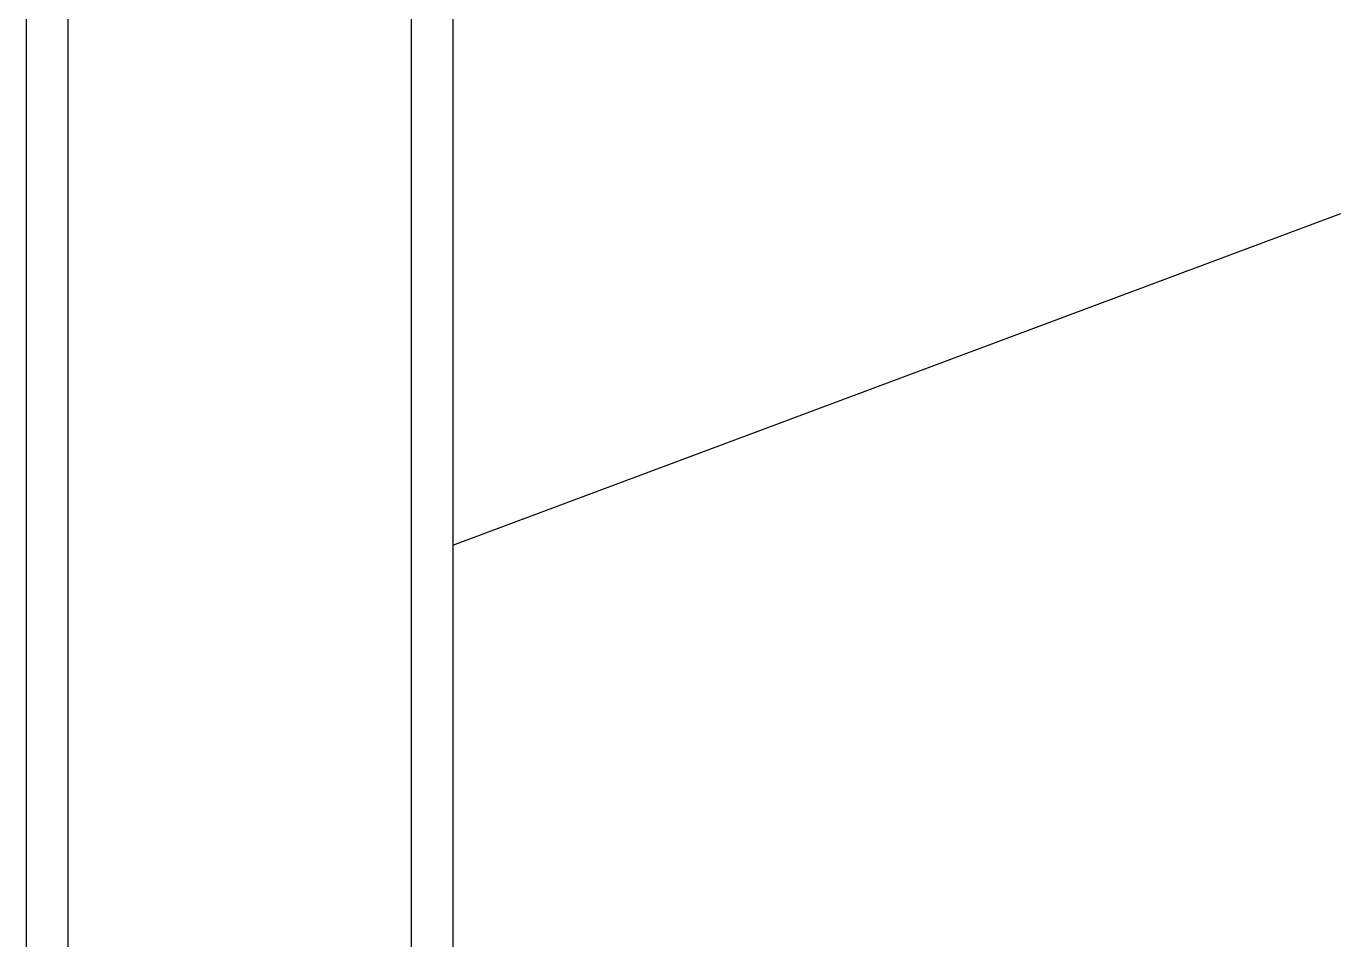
# Model space of a CAD drawing. Extents: x 27938 to 650306, y -92720 to 1524912.
# Drawn here: x 308328 to 309833, y 845872 to 846918 of the extents above; entities that cross this region are included whole.
import ezdxf

# ---------------------------------------------------------------- set-up
doc = ezdxf.new("R2010")
doc.units = 0
doc.header["$LTSCALE"] = 1000
doc.header["$MEASUREMENT"] = 0
doc.styles.get("Standard").update_dxf_attribs({"font": 'gbenor.shx', "bigfont": 'gbcbig.shx'})
doc.dimstyles.get("Standard").update_dxf_attribs({"dimtxt": 0.18, "dimasz": 0.18, "dimexe": 0.18, "dimexo": 0.0625, "dimgap": 0.09, "dimtad": 0, "dimtih": 1, "dimtoh": 1, "dimdec": 4, "dimzin": 0, "dimdsep": 46, "dimtxsty": 'Standard', "dimcen": 0.09, "dimadec": 0, "dimazin": 0, "dimtfac": 1, "dimtdec": 4, "dimtofl": 0, "dimtmove": 0, "dimatfit": 3, "dimfxl": 1, "dimtolj": 1, "dimtzin": 0, "dimarcsym": 0})

msp = doc.modelspace()

# ---------------------------------------------------------------- linework, layer by layer
at = {"linetype": 'Continuous'}
for p, q in [((308328.4, 847746.3), (308328.4, 843781.2)), ((308376, 847746.3), (308376, 843781.2)), ((308768.9, 847746.3), (308768.9, 843781.2)), ((308816.5, 847746.3), (308816.5, 843781.2))]:
    msp.add_line(p, q, dxfattribs=at)

# ---------------------------------------------------------------- leaders
msp.add_leader([(308816.5, 846323.4), (309832.7, 846703.1)], dimstyle='Standard', override={"dimgap": 20, "dimtad": 0})

doc.saveas('drawing.dxf')
